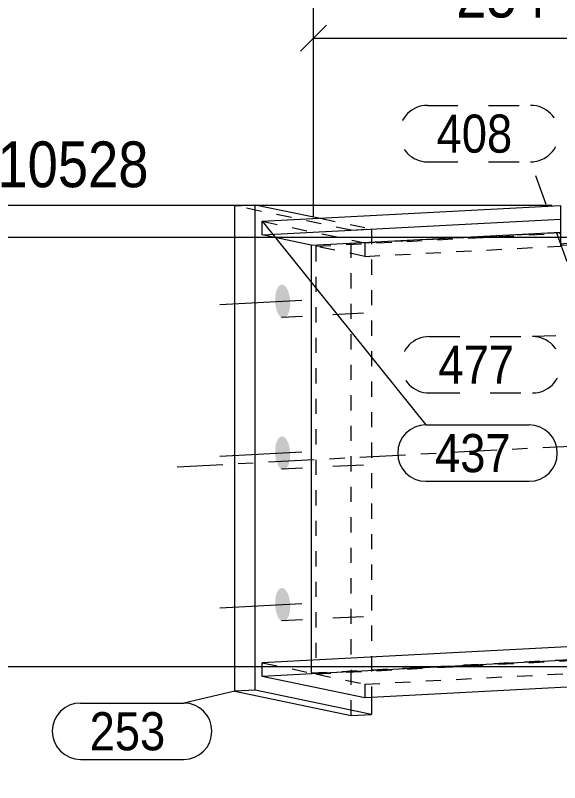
# Model space of a CAD drawing. Header units: millimetres. Extents: x 2 to 825, y 1 to 579.
# Drawn here: x 100.1 to 135.8, y 484.7 to 535 of the extents above; entities that cross this region are included whole.
import ezdxf

# ---------------------------------------------------------------- set-up
doc = ezdxf.new("R2010")
doc.units = ezdxf.units.MM
for name, pattern in [('XKITLINE00', [0]), ('XKITLINE01', [4, 1, -1, 1, -1]), ('XKITLINE02', [4, 2, -2]), ('XKITLINE03', [6, 3, -1, 1, -1])]:
    doc.linetypes.add(name, pattern=pattern)
for name, color, linetype, lineweight in [('Bolt', 3, 'Continuous', 0), ('Dimensions', 7, 'Continuous', 0), ('Part', 2, 'Continuous', 0), ('PartMark', 7, 'Continuous', 0)]:
    doc.layers.add(name, color=color, linetype=linetype, lineweight=lineweight)
doc.styles.add('ARIAL', font='ARIAL.TTF')

# ---------------------------------------------------------------- blocks, each defined once
blk = doc.blocks.new('*A68')
at = {"layer": 'Bolt'}
for points in [[(117.161, 516.311), (117.16, 516.365), (117.16, 516.419), (117.161, 516.472), (117.164, 516.525), (117.167, 516.577), (117.172, 516.629), (117.178, 516.68), (117.185, 516.729), (117.194, 516.778), (117.203, 516.826), (117.214, 516.872), (117.225, 516.917), (117.238, 516.96), (117.251, 517.002), (117.266, 517.042), (117.281, 517.08), (117.298, 517.116), (117.315, 517.15), (117.333, 517.182), (117.352, 517.212), (117.371, 517.24), (117.391, 517.265), (117.412, 517.288), (117.434, 517.309), (117.455, 517.327), (117.478, 517.342), (117.501, 517.355), (117.524, 517.366), (117.547, 517.374), (117.571, 517.379), (117.595, 517.382), (117.619, 517.382), (117.643, 517.379), (117.668, 517.373), (117.692, 517.366), (117.716, 517.355), (117.74, 517.342), (117.764, 517.326), (117.787, 517.308), (117.81, 517.287), (117.833, 517.264), (117.855, 517.239), (117.877, 517.211), (117.898, 517.181), (117.919, 517.149), (117.939, 517.114), (117.958, 517.078), (117.977, 517.04), (117.995, 517), (118.012, 516.958), (118.028, 516.915), (118.043, 516.87), (118.058, 516.824), (118.071, 516.776), (118.083, 516.727), (118.095, 516.677), (118.105, 516.627), (118.114, 516.575), (118.122, 516.523), (118.129, 516.47), (118.135, 516.416), (118.139, 516.363), (118.143, 516.309), (118.145, 516.255), (118.146, 516.201), (118.146, 516.147), (118.145, 516.094), (118.142, 516.041), (118.138, 515.989), (118.134, 515.937), (118.128, 515.887), (118.12, 515.837), (118.112, 515.788), (118.103, 515.74), (118.092, 515.694), (118.081, 515.649), (118.068, 515.606), (118.055, 515.565), (118.04, 515.525), (118.025, 515.487), (118.008, 515.45), (117.991, 515.416), (117.973, 515.384), (117.954, 515.354), (117.935, 515.326), (117.915, 515.301), (117.894, 515.278), (117.872, 515.258), (117.85, 515.239), (117.828, 515.224), (117.805, 515.211), (117.782, 515.2), (117.758, 515.192), (117.735, 515.187), (117.711, 515.185), (117.687, 515.185), (117.662, 515.187), (117.638, 515.193), (117.614, 515.201), (117.59, 515.211), (117.566, 515.224), (117.542, 515.24), (117.519, 515.258), (117.496, 515.279), (117.473, 515.302), (117.451, 515.328), (117.429, 515.355), (117.408, 515.385), (117.387, 515.418), (117.367, 515.452), (117.347, 515.488), (117.329, 515.526), (117.311, 515.566), (117.294, 515.608), (117.278, 515.651), (117.263, 515.696), (117.248, 515.743), (117.235, 515.79), (117.223, 515.839), (117.211, 515.889), (117.201, 515.94), (117.192, 515.991), (117.184, 516.044), (117.177, 516.096), (117.171, 516.15), (117.167, 516.203), (117.163, 516.257)], [(117.161, 506.366), (117.16, 506.42), (117.16, 506.474), (117.161, 506.527), (117.164, 506.58), (117.167, 506.633), (117.172, 506.684), (117.178, 506.735), (117.185, 506.785), (117.194, 506.833), (117.203, 506.881), (117.214, 506.927), (117.225, 506.972), (117.238, 507.015), (117.251, 507.057), (117.266, 507.097), (117.281, 507.135), (117.298, 507.171), (117.315, 507.205), (117.333, 507.237), (117.352, 507.267), (117.371, 507.295), (117.391, 507.32), (117.412, 507.343), (117.433, 507.364), (117.455, 507.382), (117.478, 507.398), (117.501, 507.411), (117.524, 507.421), (117.547, 507.429), (117.571, 507.434), (117.595, 507.437), (117.619, 507.437), (117.643, 507.434), (117.668, 507.429), (117.692, 507.421), (117.716, 507.41), (117.74, 507.397), (117.764, 507.381), (117.787, 507.363), (117.81, 507.342), (117.833, 507.319), (117.855, 507.294), (117.877, 507.266), (117.898, 507.236), (117.919, 507.204), (117.939, 507.17), (117.958, 507.133), (117.977, 507.095), (117.995, 507.055), (118.012, 507.013), (118.028, 506.97), (118.043, 506.925), (118.058, 506.879), (118.071, 506.831), (118.083, 506.782), (118.095, 506.733), (118.105, 506.682), (118.114, 506.63), (118.122, 506.578), (118.129, 506.525), (118.135, 506.472), (118.139, 506.418), (118.143, 506.364), (118.145, 506.31), (118.146, 506.256), (118.146, 506.203), (118.145, 506.149), (118.142, 506.096), (118.138, 506.044), (118.134, 505.992), (118.128, 505.942), (118.12, 505.892), (118.112, 505.843), (118.103, 505.796), (118.092, 505.749), (118.081, 505.705), (118.068, 505.661), (118.055, 505.62), (118.04, 505.58), (118.025, 505.542), (118.008, 505.506), (117.991, 505.471), (117.973, 505.439), (117.954, 505.409), (117.935, 505.382), (117.915, 505.356), (117.894, 505.333), (117.872, 505.313), (117.85, 505.295), (117.828, 505.279), (117.805, 505.266), (117.782, 505.255), (117.758, 505.248), (117.735, 505.242), (117.711, 505.24), (117.687, 505.24), (117.662, 505.243), (117.638, 505.248), (117.614, 505.256), (117.59, 505.266), (117.566, 505.28), (117.542, 505.295), (117.519, 505.314), (117.496, 505.334), (117.473, 505.357), (117.451, 505.383), (117.429, 505.411), (117.408, 505.441), (117.387, 505.473), (117.367, 505.507), (117.347, 505.543), (117.329, 505.582), (117.311, 505.622), (117.294, 505.663), (117.278, 505.707), (117.263, 505.751), (117.248, 505.798), (117.235, 505.845), (117.223, 505.894), (117.211, 505.944), (117.201, 505.995), (117.192, 506.046), (117.184, 506.099), (117.177, 506.152), (117.171, 506.205), (117.167, 506.259), (117.163, 506.313)], [(117.161, 496.422), (117.16, 496.475), (117.16, 496.529), (117.161, 496.582), (117.164, 496.635), (117.167, 496.688), (117.172, 496.739), (117.178, 496.79), (117.185, 496.84), (117.194, 496.889), (117.203, 496.936), (117.214, 496.982), (117.225, 497.027), (117.238, 497.07), (117.251, 497.112), (117.266, 497.152), (117.281, 497.19), (117.297, 497.226), (117.315, 497.26), (117.333, 497.293), (117.351, 497.322), (117.371, 497.35), (117.391, 497.375), (117.412, 497.398), (117.433, 497.419), (117.455, 497.437), (117.478, 497.453), (117.501, 497.466), (117.524, 497.476), (117.547, 497.484), (117.571, 497.489), (117.595, 497.492), (117.619, 497.492), (117.643, 497.489), (117.668, 497.484), (117.692, 497.476), (117.716, 497.465), (117.74, 497.452), (117.763, 497.436), (117.787, 497.418), (117.81, 497.398), (117.833, 497.374), (117.855, 497.349), (117.877, 497.321), (117.898, 497.291), (117.919, 497.259), (117.939, 497.225), (117.958, 497.188), (117.977, 497.15), (117.995, 497.11), (118.012, 497.069), (118.028, 497.025), (118.043, 496.98), (118.058, 496.934), (118.071, 496.886), (118.083, 496.838), (118.095, 496.788), (118.105, 496.737), (118.114, 496.685), (118.122, 496.633), (118.129, 496.58), (118.135, 496.527), (118.139, 496.473), (118.143, 496.419), (118.145, 496.365), (118.146, 496.311), (118.146, 496.258), (118.145, 496.204), (118.142, 496.152), (118.138, 496.099), (118.134, 496.048), (118.128, 495.997), (118.12, 495.947), (118.112, 495.898), (118.103, 495.851), (118.092, 495.805), (118.081, 495.76), (118.068, 495.717), (118.055, 495.675), (118.04, 495.635), (118.025, 495.597), (118.008, 495.561), (117.991, 495.527), (117.973, 495.494), (117.954, 495.465), (117.935, 495.437), (117.915, 495.411), (117.894, 495.388), (117.872, 495.368), (117.85, 495.35), (117.828, 495.334), (117.805, 495.321), (117.782, 495.311), (117.758, 495.303), (117.735, 495.298), (117.711, 495.295), (117.687, 495.295), (117.662, 495.298), (117.638, 495.303), (117.614, 495.311), (117.59, 495.322), (117.566, 495.335), (117.542, 495.351), (117.519, 495.369), (117.496, 495.389), (117.473, 495.413), (117.451, 495.438), (117.429, 495.466), (117.408, 495.496), (117.387, 495.528), (117.367, 495.562), (117.347, 495.599), (117.329, 495.637), (117.311, 495.677), (117.294, 495.718), (117.278, 495.762), (117.262, 495.807), (117.248, 495.853), (117.235, 495.901), (117.222, 495.949), (117.211, 495.999), (117.201, 496.05), (117.192, 496.102), (117.184, 496.154), (117.177, 496.207), (117.171, 496.26), (117.167, 496.314), (117.163, 496.368)]]:
    blk.add_hatch(color=3, dxfattribs=at).paths.add_polyline_path(points, flags=17)
at = {"layer": 'Bolt', "color": 3, "linetype": 'XKITLINE00', "lineweight": 0}
for p, q in [((118.904, 516.349), (113.541, 516.067)), ((118.904, 506.404), (113.541, 506.122)), ((118.904, 496.459), (113.541, 496.177))]:
    blk.add_line(p, q, dxfattribs=at)
at = {"layer": 'Bolt', "color": 3, "linetype": 'XKITLINE02', "lineweight": 0}
for p, q in [((122.94, 515.505), (117.576, 515.223)), ((122.94, 505.56), (117.576, 505.278)), ((122.94, 495.615), (117.576, 495.333))]:
    blk.add_line(p, q, dxfattribs=at)
blk = doc.blocks.new('*A95')
at = {"layer": 'Part', "color": 2, "linetype": 'XKITLINE00', "lineweight": 0}
for p, q in [((116.308, 521.537), (135.859, 522.565)), ((135.859, 522.565), (135.859, 520.049)), ((116.308, 520.642), (135.859, 521.67)), ((116.308, 520.642), (116.308, 521.537)), ((119.525, 519.969), (135.859, 520.828)), ((119.525, 519.969), (116.308, 520.642)), ((119.525, 519.969), (119.525, 492.767)), ((136.306, 520.073), (135.859, 520.049)), ((136.306, 493.649), (116.308, 492.597)), ((136.306, 492.754), (116.308, 491.702)), ((116.308, 491.702), (116.308, 492.597)), ((123.033, 490.296), (116.308, 491.702)), ((136.306, 490.994), (123.033, 490.296))]:
    blk.add_line(p, q, dxfattribs=at)
at = {"layer": 'Part', "color": 7, "linetype": 'XKITLINE01', "lineweight": 0}
for p, q in [((116.308, 521.537), (123.033, 520.13)), ((119.816, 519.908), (135.859, 520.752)), ((123.033, 520.13), (135.859, 520.805)), ((135.859, 519.973), (144.706, 520.438)), ((144.706, 520.515), (136.306, 520.073)), ((144.706, 491.436), (144.706, 520.515)), ((123.033, 519.235), (119.816, 519.908)), ((119.816, 519.908), (119.816, 491.864)), ((123.033, 520.13), (123.033, 519.235)), ((123.033, 519.235), (135.859, 519.91)), ((135.859, 520.049), (135.859, 519.91)), ((144.706, 494.091), (136.306, 493.649)), ((119.525, 491.925), (144.706, 493.249)), ((119.816, 491.864), (144.706, 493.173)), ((144.706, 493.196), (136.306, 492.754)), ((116.308, 492.597), (119.525, 491.925)), ((119.525, 492.767), (119.525, 491.925)), ((123.033, 491.191), (144.706, 492.331)), ((119.816, 491.864), (123.033, 491.191)), ((123.033, 491.191), (123.033, 490.296)), ((144.706, 491.436), (136.306, 490.994))]:
    blk.add_line(p, q, dxfattribs=at)
at = {"layer": 'Part', "color": 7, "linetype": 'XKITLINE03', "lineweight": 0}
blk.add_line((110.732, 505.446), (153.645, 507.704), dxfattribs=at)
blk = doc.blocks.new('*A96')
at = {"layer": 'Part', "color": 2, "linetype": 'XKITLINE00', "lineweight": 0}
for p, q in [((114.519, 522.555), (115.86, 522.625)), ((114.519, 490.731), (114.519, 522.555)), ((115.86, 490.802), (115.86, 522.625)), ((115.86, 522.625), (120.108, 521.737)), ((115.86, 490.802), (114.519, 490.731)), ((114.519, 490.731), (122.141, 489.137)), ((123.482, 489.208), (115.86, 490.802)), ((123.482, 490.319), (123.482, 489.208)), ((122.141, 489.137), (123.482, 489.208))]:
    blk.add_line(p, q, dxfattribs=at)
at = {"layer": 'Part', "color": 7, "linetype": 'XKITLINE01', "lineweight": 0}
for p, q in [((122.141, 520.96), (114.519, 522.555)), ((120.108, 521.737), (123.482, 521.031)), ((122.141, 520.96), (123.482, 521.031)), ((122.141, 489.137), (122.141, 520.96)), ((123.482, 521.031), (123.482, 490.319))]:
    blk.add_line(p, q, dxfattribs=at)
blk = doc.blocks.new('*A228')
at = {"layer": 'Dimensions', "color": 7, "linetype": 'XKITLINE00', "lineweight": 0}
for p, q in [((119.671, 521.834), (119.671, 536.4)), ((145.056, 523.574), (145.056, 536.4)), ((120.519, 534.399), (118.822, 532.701)), ((145.905, 534.399), (144.208, 532.701)), ((119.671, 533.55), (145.056, 533.55))]:
    blk.add_line(p, q, dxfattribs=at)
at = {"layer": 'Dimensions', "color": 3}
for p in [(119.671, 533.55), (145.056, 533.55)]:
    blk.add_point(p, dxfattribs=at)
at = {"layer": 'Dimensions', "color": 3, "style": 'ARIAL', "width": 0.85}
blk.add_text('254', height=3, dxfattribs=at).set_placement((129.026, 534.9))
blk = doc.blocks.new('*A234')
at = {"layer": 'Dimensions', "color": 7, "linetype": 'XKITLINE00', "lineweight": 0}
for p, q in [((84.208, 493.165), (85.905, 491.468)), ((143.706, 492.316), (82.206, 492.316)), ((85.056, 454.01), (85.056, 492.316)), ((84.208, 454.859), (85.905, 453.161)), ((135.706, 454.01), (82.206, 454.01))]:
    blk.add_line(p, q, dxfattribs=at)
at = {"layer": 'Dimensions', "color": 3}
for p in [(85.056, 492.316), (85.056, 454.01)]:
    blk.add_point(p, dxfattribs=at)
at = {"layer": 'Dimensions', "color": 3, "style": 'ARIAL', "width": 0.85}
blk.add_text('10225', height=3, dxfattribs=at).set_placement((86.356, 493.516))
blk.add_text('383', height=3, rotation=90.0002, dxfattribs=at).set_placement((83.706, 469.825))
blk = doc.blocks.new('*A235')
at = {"layer": 'Dimensions', "color": 7, "linetype": 'XKITLINE00', "lineweight": 0}
for p, q in [((84.208, 521.325), (85.905, 519.628)), ((143.706, 520.476), (82.206, 520.476)), ((85.056, 492.316), (85.056, 520.476)), ((84.208, 493.165), (85.905, 491.468)), ((143.706, 492.316), (82.206, 492.316))]:
    blk.add_line(p, q, dxfattribs=at)
at = {"layer": 'Dimensions', "color": 3}
for p in [(85.056, 520.476), (85.056, 492.316)]:
    blk.add_point(p, dxfattribs=at)
at = {"layer": 'Dimensions', "color": 3, "style": 'ARIAL', "width": 0.85}
blk.add_text('10507', height=3, dxfattribs=at).set_placement((86.356, 521.676))
blk.add_text('282', height=3, rotation=90.0002, dxfattribs=at).set_placement((83.706, 503.059))
blk = doc.blocks.new('*A236')
at = {"layer": 'Dimensions', "color": 7, "linetype": 'XKITLINE00', "lineweight": 0}
for p, q in [((84.208, 523.423), (85.905, 521.726)), ((135.306, 522.574), (82.206, 522.574)), ((85.056, 520.476), (85.056, 522.574)), ((84.208, 521.325), (85.905, 519.628)), ((143.706, 520.476), (82.206, 520.476))]:
    blk.add_line(p, q, dxfattribs=at)
at = {"layer": 'Dimensions', "color": 3}
for p in [(85.056, 522.574), (85.056, 520.476)]:
    blk.add_point(p, dxfattribs=at)
at = {"layer": 'Dimensions', "color": 3, "style": 'ARIAL', "width": 0.85}
blk.add_text('10528', height=3, dxfattribs=at).set_placement((98.956, 523.774))
blk.add_text('21', height=3, rotation=90.0002, dxfattribs=at).set_placement((83.706, 519.3))
blk = doc.blocks.new('*A241')
at = {"layer": 'PartMark', "color": 7, "linetype": 'XKITLINE00', "lineweight": 0}
for p, q in [((114.519, 490.731), (111.164, 489.953)), ((104.401, 489.953), (111.164, 489.953)), ((104.401, 486.253), (111.164, 486.253))]:
    blk.add_line(p, q, dxfattribs=at)
for centre, start, end in [((104.401, 488.103), 90, 270), ((111.164, 488.103), 270, 90)]:
    blk.add_arc(centre, 1.85, start, end, dxfattribs=at)
at = {"layer": 'PartMark', "color": 3, "style": 'ARIAL', "width": 0.85}
blk.add_text('253', height=2.5, dxfattribs=at).set_placement((105.001, 486.853))
blk = doc.blocks.new('*A242')
at = {"layer": 'PartMark', "color": 7, "linetype": 'XKITLINE00', "lineweight": 0}
for p, q in [((116.308, 521.537), (127.041, 508.191)), ((127.041, 508.191), (133.803, 508.191)), ((127.041, 504.491), (133.803, 504.491))]:
    blk.add_line(p, q, dxfattribs=at)
for centre, start, end in [((127.041, 506.341), 90, 270), ((133.803, 506.341), 270, 90)]:
    blk.add_arc(centre, 1.85, start, end, dxfattribs=at)
at = {"layer": 'PartMark', "color": 3, "style": 'ARIAL', "width": 0.85}
blk.add_text('437', height=2.5, dxfattribs=at).set_placement((127.641, 505.091))
blk = doc.blocks.new('*A253')
at = {"layer": 'PartMark', "color": 7, "linetype": 'XKITLINE02', "lineweight": 0}
for p, q in [((151.556, 514.593), (134.025, 513.984)), ((127.262, 513.984), (134.025, 513.984)), ((127.262, 510.284), (134.025, 510.284))]:
    blk.add_line(p, q, dxfattribs=at)
for centre, start, end in [((127.262, 512.134), 90, 270), ((134.025, 512.134), 270, 90)]:
    blk.add_arc(centre, 1.85, start, end, dxfattribs=at)
at = {"layer": 'PartMark', "color": 3, "style": 'ARIAL', "width": 0.85}
blk.add_text('477', height=2.5, dxfattribs=at).set_placement((127.862, 510.884))
blk = doc.blocks.new('*A254')
at = {"layer": 'PartMark', "color": 7, "linetype": 'XKITLINE02', "lineweight": 0}
for p, q in [((127.143, 529.139), (133.906, 529.139)), ((127.143, 525.439), (133.906, 525.439)), ((136.306, 518.882), (133.906, 525.439))]:
    blk.add_line(p, q, dxfattribs=at)
for centre, start, end in [((127.143, 527.289), 90, 270), ((133.906, 527.289), 270, 90)]:
    blk.add_arc(centre, 1.85, start, end, dxfattribs=at)
at = {"layer": 'PartMark', "color": 3, "style": 'ARIAL', "width": 0.85}
blk.add_text('408', height=2.5, dxfattribs=at).set_placement((127.743, 526.039))

msp = doc.modelspace()

# ---------------------------------------------------------------- block references
at = {"lineweight": 0}
for name in ['*A228', '*A254', '*A236', '*A235', '*A95', '*A96', '*A242', '*A68', '*A253', '*A234', '*A241']:
    msp.add_blockref(name, (0, 0), dxfattribs=at)

doc.saveas('drawing.dxf')
